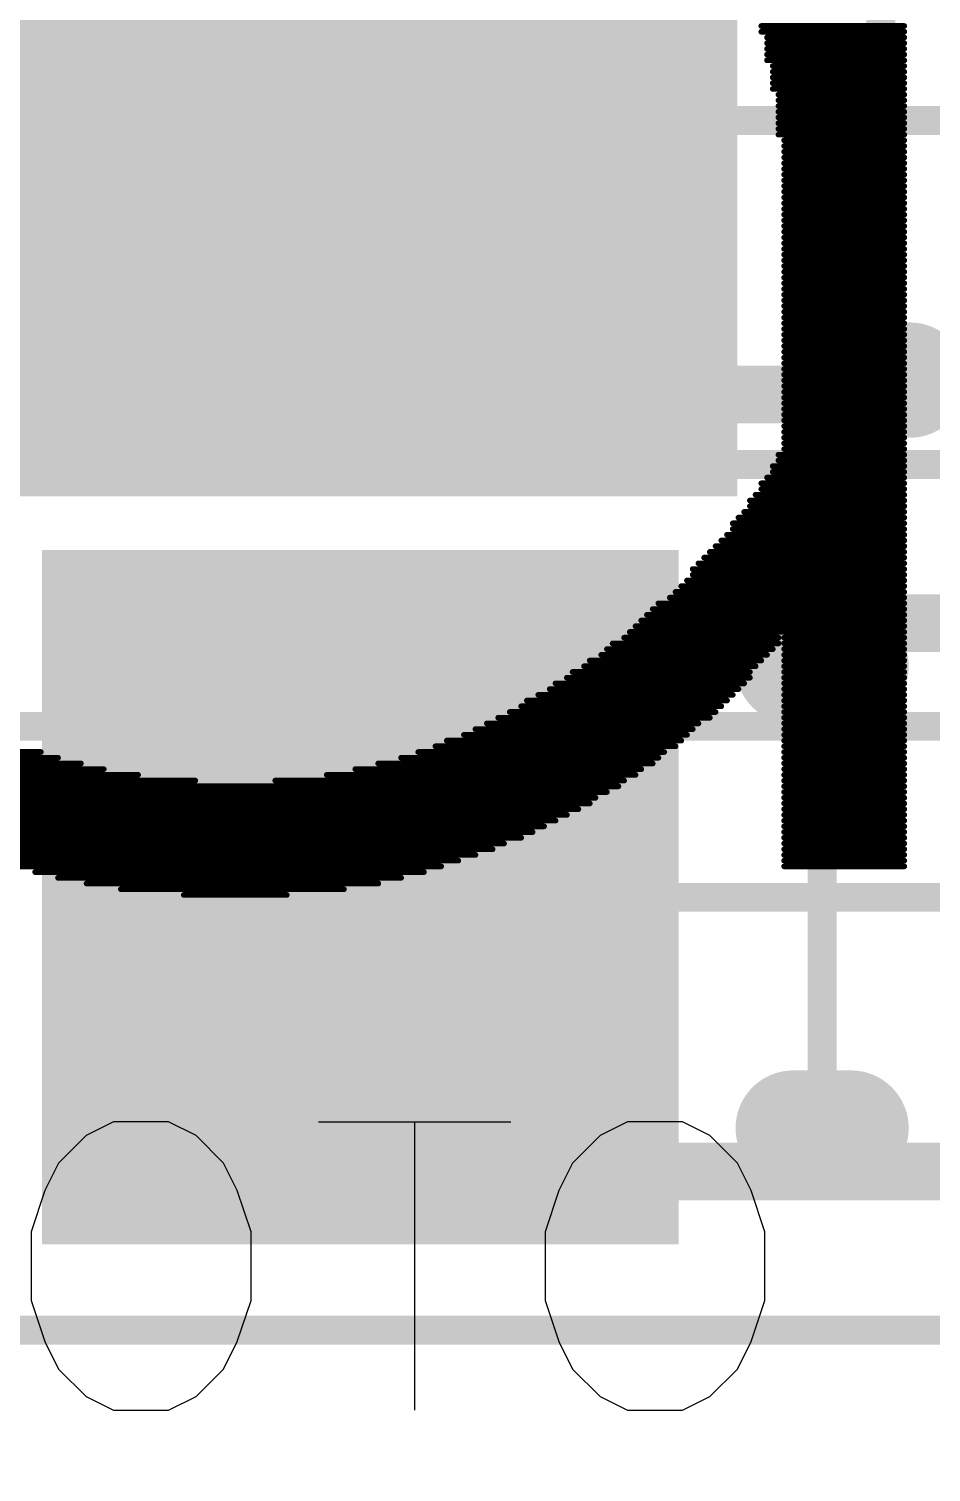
# Model space of a CAD drawing. Header units: millimetres. Extents: x 1.51 to 4.01, y 1.61 to 4.11.
# Drawn here: x 3.1079 to 3.1694, y 3.1358 to 3.2342 of the extents above; entities that cross this region are included whole.
import ezdxf

# ---------------------------------------------------------------- set-up
doc = ezdxf.new("R2010")
doc.units = ezdxf.units.MM
doc.header["$MEASUREMENT"] = 0
for name, color, linetype in [('BottomLayer', 5, 'Continuous'), ('InternalPlane1', 76, 'Continuous'), ('InternalPlane2', 16, 'Continuous'), ('Mechanical1', 6, 'Continuous'), ('Mechanical13', 56, 'Continuous'), ('Mechanical15', 56, 'Continuous'), ('Mechanical3', 76, 'Continuous'), ('TopLayer', 1, 'Continuous'), ('TopOverlay', 2, 'Continuous'), ('TopPaste', 8, 'Continuous'), ('TopSolder', 216, 'Continuous')]:
    doc.layers.add(name, color=color, linetype=linetype)

# ---------------------------------------------------------------- blocks, each defined once
blk = doc.blocks.new('RESC0603_1608__M_9')
at = {"layer": 'Mechanical13', "const_width": 0.003937}
for points in [[(0.033465, 0.018701), (-0.033465, 0.018701)], [(0.033465, 0.018701), (0.033465, -0.018701)]]:
    blk.add_lwpolyline(points, dxfattribs=at)
at = {"layer": 'Mechanical13', "const_width": 0.001969}
blk.add_lwpolyline([(0.03248, 0.018701, 1), (0.034449, 0.018701, 1)], format="xyb", close=True, dxfattribs=at)
blk.add_lwpolyline([(0.03248, 0.018701, 1), (0.034449, 0.018701, 1)], format="xyb", close=True, dxfattribs=at)
at = {"layer": 'Mechanical15', "const_width": 0.001969}
for points in [[(0.076772, 0.041339), (-0.076772, 0.041339)], [(0, 0.018701), (0, -0.018701)], [(0.018701, 0), (-0.018701, 0)]]:
    blk.add_lwpolyline(points, dxfattribs=at)
at = {"layer": 'Mechanical15', "const_width": 0.000984}
for points in [[(-0.000492, 0.018701, 1), (0.000492, 0.018701, 1)], [(0.018209, 0, 1), (0.019193, 0, 1)]]:
    blk.add_lwpolyline(points, format="xyb", close=True, dxfattribs=at)
at = {"layer": 'TopLayer'}
blk.add_solid([(0.057087, -0.021653), (0.057087, 0.021654), (0.01378, -0.021653), (0.01378, 0.021654)], dxfattribs=at)
at = {"layer": 'TopOverlay', "const_width": 0.007874}
blk.add_lwpolyline([(0.001969, 0.017717), (-0.001969, 0.017717)], dxfattribs=at)
at = {"layer": 'TopOverlay', "const_width": 0.003937}
for points in [[(-0.003937, 0.017717, 1), (0, 0.017717, 1)], [(0, 0.017717, 1), (0.003937, 0.017717, 1)]]:
    blk.add_lwpolyline(points, format="xyb", close=True, dxfattribs=at)
at = {"layer": 'TopPaste'}
blk.add_solid([(0.057087, -0.021653), (0.057087, 0.021654), (0.01378, -0.021653), (0.01378, 0.021654)], dxfattribs=at)
at = {"layer": 'TopSolder'}
blk.add_solid([(0.061087, -0.025653), (0.061087, 0.025654), (0.00978, -0.025653), (0.00978, 0.025654)], dxfattribs=at)
blk = doc.blocks.new('CAPC0603_1608_100_N_13')
at = {"layer": 'Mechanical13', "const_width": 0.003937}
for points in [[(-0.034449, 0.018701), (0.034449, 0.018701)], [(-0.034449, -0.018701), (-0.034449, 0.018701)], [(-0.034449, -0.018701), (0.034449, -0.018701)]]:
    blk.add_lwpolyline(points, dxfattribs=at)
at = {"layer": 'Mechanical13', "const_width": 0.001969}
for points in [[(-0.035433, 0.018701, 1), (-0.033465, 0.018701, 1)], [(-0.035433, 0.018701, 1), (-0.033465, 0.018701, 1)], [(-0.035433, -0.018701, 1), (-0.033465, -0.018701, 1)], [(-0.035433, -0.018701, 1), (-0.033465, -0.018701, 1)]]:
    blk.add_lwpolyline(points, format="xyb", close=True, dxfattribs=at)
at = {"layer": 'Mechanical15', "const_width": 0.001969}
for points in [[(-0.059055, 0.029528), (0.059055, 0.029528)], [(0, -0.018701), (0, 0.018701)], [(-0.018701, 0), (0.018701, 0)], [(-0.059055, -0.029528), (0.059055, -0.029528)]]:
    blk.add_lwpolyline(points, dxfattribs=at)
at = {"layer": 'Mechanical15', "const_width": 0.000984}
for points in [[(-0.000492, 0.018701, 1), (0.000492, 0.018701, 1)], [(-0.019193, 0, 1), (-0.018209, 0, 1)], [(-0.000492, -0.018701, 1), (0.000492, -0.018701, 1)]]:
    blk.add_lwpolyline(points, format="xyb", close=True, dxfattribs=at)
at = {"layer": 'TopLayer'}
blk.add_solid([(-0.01378, -0.019685), (-0.01378, 0.019685), (-0.049212, -0.019685), (-0.049212, 0.019685)], dxfattribs=at)
at = {"layer": 'TopOverlay', "const_width": 0.007874}
for points in [[(-0.001968, 0.015748), (0.001969, 0.015748)], [(-0.001968, -0.015748), (0.001969, -0.015748)]]:
    blk.add_lwpolyline(points, dxfattribs=at)
at = {"layer": 'TopOverlay', "const_width": 0.003937}
for points in [[(-0.003937, 0.015748, 1), (0, 0.015748, 1)], [(0, 0.015748, 1), (0.003937, 0.015748, 1)], [(-0.003937, -0.015748, 1), (0, -0.015748, 1)], [(0, -0.015748, 1), (0.003937, -0.015748, 1)]]:
    blk.add_lwpolyline(points, format="xyb", close=True, dxfattribs=at)
at = {"layer": 'TopPaste'}
blk.add_solid([(-0.01378, -0.019685), (-0.01378, 0.019685), (-0.049212, -0.019685), (-0.049212, 0.019685)], dxfattribs=at)
at = {"layer": 'TopSolder'}
blk.add_solid([(-0.009779, -0.023685), (-0.009779, 0.023685), (-0.053213, -0.023685), (-0.053213, 0.023685)], dxfattribs=at)

msp = doc.modelspace()

# ---------------------------------------------------------------- linework, layer by layer
at = {"layer": 'BottomLayer', "const_width": 0.05}
msp.add_lwpolyline([(2.958943, 3.988264, -0.315299), (3.888264, 3.058943)], format="xyb", dxfattribs=at)
at = {"layer": 'InternalPlane1', "const_width": 0.04}
msp.add_lwpolyline([(2.76, 4.090315, -0.414214), (3.990315, 2.86)], format="xyb", dxfattribs=at)
at = {"layer": 'InternalPlane2', "const_width": 0.04}
msp.add_lwpolyline([(2.76, 4.090315, -0.414214), (3.990315, 2.86)], format="xyb", dxfattribs=at)
at = {"layer": 'Mechanical1', "const_width": 0.01}
msp.add_lwpolyline([(3.990315, 2.86, 1), (1.529685, 2.86, 1)], format="xyb", close=True, dxfattribs=at)
at = {"layer": 'Mechanical3', "const_width": 0.03937}
msp.add_lwpolyline([(3.756063, 2.86, 1), (1.763937, 2.86, 1)], format="xyb", close=True, dxfattribs=at)
at = {"layer": 'TopOverlay'}
for p, q in [((3.113674, 3.159681), (3.111799, 3.158744)), ((3.117422, 3.159681), (3.113674, 3.159681)), ((3.119297, 3.158744), (3.117422, 3.159681)), ((3.127638, 3.159681), (3.140758, 3.159681)), ((3.134198, 3.159681), (3.134198, 3.14)), ((3.148724, 3.159681), (3.14685, 3.158744)), ((3.152473, 3.159681), (3.148724, 3.159681)), ((3.154347, 3.158744), (3.152473, 3.159681)), ((3.111799, 3.158744), (3.109925, 3.156869)), ((3.121171, 3.156869), (3.119297, 3.158744)), ((3.14685, 3.158744), (3.144976, 3.156869)), ((3.156222, 3.156869), (3.154347, 3.158744)), ((3.109925, 3.156869), (3.108988, 3.154995)), ((3.122108, 3.154995), (3.121171, 3.156869)), ((3.144976, 3.156869), (3.144038, 3.154995)), ((3.157159, 3.154995), (3.156222, 3.156869)), ((3.108988, 3.154995), (3.108051, 3.152183)), ((3.123045, 3.152183), (3.122108, 3.154995)), ((3.144038, 3.154995), (3.143101, 3.152183)), ((3.158096, 3.152183), (3.157159, 3.154995)), ((3.108051, 3.152183), (3.108051, 3.147497)), ((3.123045, 3.147497), (3.123045, 3.152183)), ((3.143101, 3.152183), (3.143101, 3.147497)), ((3.158096, 3.147497), (3.158096, 3.152183)), ((3.108051, 3.147497), (3.108988, 3.144686)), ((3.122108, 3.144686), (3.123045, 3.147497)), ((3.143101, 3.147497), (3.144038, 3.144686)), ((3.157159, 3.144686), (3.158096, 3.147497)), ((3.108988, 3.144686), (3.109925, 3.142812)), ((3.121171, 3.142812), (3.122108, 3.144686)), ((3.144038, 3.144686), (3.144976, 3.142812)), ((3.156222, 3.142812), (3.157159, 3.144686)), ((3.109925, 3.142812), (3.111799, 3.140937)), ((3.119297, 3.140937), (3.121171, 3.142812)), ((3.144976, 3.142812), (3.14685, 3.140937)), ((3.154347, 3.140937), (3.156222, 3.142812)), ((3.111799, 3.140937), (3.113674, 3.14)), ((3.113674, 3.14), (3.117422, 3.14)), ((3.117422, 3.14), (3.119297, 3.140937)), ((3.14685, 3.140937), (3.148724, 3.14)), ((3.148724, 3.14), (3.152473, 3.14)), ((3.152473, 3.14), (3.154347, 3.140937))]:
    msp.add_line(p, q, dxfattribs=at)
at = {"layer": 'TopOverlay', "const_width": 0.00039}
for points in [[(3.157852, 3.23444), (3.167602, 3.23444)], [(3.157852, 3.23405), (3.167602, 3.23405)], [(3.158242, 3.23366), (3.167602, 3.23366)], [(3.158242, 3.23327), (3.167602, 3.23327)], [(3.158242, 3.23288), (3.167602, 3.23288)], [(3.158242, 3.23249), (3.167602, 3.23249)], [(3.158242, 3.2321), (3.167602, 3.2321)], [(3.158632, 3.23171), (3.167602, 3.23171)], [(3.158632, 3.23132), (3.167602, 3.23132)], [(3.158632, 3.23093), (3.167602, 3.23093)], [(3.158632, 3.23054), (3.167602, 3.23054)], [(3.158632, 3.23015), (3.167602, 3.23015)], [(3.159022, 3.22976), (3.167602, 3.22976)], [(3.159022, 3.22937), (3.167602, 3.22937)], [(3.159022, 3.22898), (3.167602, 3.22898)], [(3.159022, 3.22859), (3.167602, 3.22859)], [(3.159022, 3.2282), (3.167602, 3.2282)], [(3.159022, 3.22781), (3.167602, 3.22781)], [(3.159022, 3.22742), (3.167602, 3.22742)], [(3.159022, 3.22703), (3.167602, 3.22703)], [(3.159412, 3.22664), (3.167602, 3.22664)], [(3.159412, 3.22625), (3.167602, 3.22625)], [(3.159412, 3.22586), (3.167602, 3.22586)], [(3.159412, 3.22547), (3.167602, 3.22547)], [(3.159412, 3.22508), (3.167602, 3.22508)], [(3.159412, 3.22469), (3.167602, 3.22469)], [(3.159412, 3.2243), (3.167602, 3.2243)], [(3.159412, 3.22391), (3.167602, 3.22391)], [(3.159412, 3.22352), (3.167602, 3.22352)], [(3.159412, 3.22313), (3.167602, 3.22313)], [(3.159412, 3.22274), (3.167602, 3.22274)], [(3.159412, 3.22235), (3.167602, 3.22235)], [(3.159412, 3.22196), (3.167602, 3.22196)], [(3.159412, 3.22157), (3.167602, 3.22157)], [(3.159412, 3.22118), (3.167602, 3.22118)], [(3.159412, 3.22079), (3.167602, 3.22079)], [(3.159412, 3.2204), (3.167602, 3.2204)], [(3.159412, 3.22001), (3.167602, 3.22001)], [(3.159412, 3.21962), (3.167602, 3.21962)], [(3.159412, 3.21923), (3.167602, 3.21923)], [(3.159412, 3.21884), (3.167602, 3.21884)], [(3.159412, 3.21845), (3.167602, 3.21845)], [(3.159412, 3.21806), (3.167602, 3.21806)], [(3.159412, 3.21767), (3.167602, 3.21767)], [(3.159412, 3.21728), (3.167602, 3.21728)], [(3.159412, 3.21689), (3.167602, 3.21689)], [(3.159412, 3.2165), (3.167602, 3.2165)], [(3.159412, 3.21611), (3.167602, 3.21611)], [(3.159412, 3.21572), (3.167602, 3.21572)], [(3.159412, 3.21533), (3.167602, 3.21533)], [(3.159412, 3.21494), (3.167602, 3.21494)], [(3.159412, 3.21455), (3.167602, 3.21455)], [(3.159412, 3.21416), (3.167602, 3.21416)], [(3.159412, 3.21377), (3.167602, 3.21377)], [(3.159412, 3.21338), (3.167602, 3.21338)], [(3.159412, 3.21299), (3.167602, 3.21299)], [(3.159412, 3.2126), (3.167602, 3.2126)], [(3.159412, 3.21221), (3.167602, 3.21221)], [(3.159412, 3.21182), (3.167602, 3.21182)], [(3.159412, 3.21143), (3.167602, 3.21143)], [(3.159412, 3.21104), (3.167602, 3.21104)], [(3.159412, 3.21065), (3.167602, 3.21065)], [(3.159412, 3.21026), (3.167602, 3.21026)], [(3.159412, 3.20987), (3.167602, 3.20987)], [(3.159412, 3.20948), (3.167602, 3.20948)], [(3.159412, 3.20909), (3.167602, 3.20909)], [(3.159412, 3.2087), (3.167602, 3.2087)], [(3.159412, 3.20831), (3.167602, 3.20831)], [(3.159412, 3.20792), (3.167602, 3.20792)], [(3.159412, 3.20753), (3.167602, 3.20753)], [(3.159412, 3.20714), (3.167602, 3.20714)], [(3.159412, 3.20675), (3.167602, 3.20675)], [(3.159412, 3.20636), (3.167602, 3.20636)], [(3.159412, 3.20597), (3.167602, 3.20597)], [(3.159022, 3.20519), (3.167602, 3.20519)], [(3.159022, 3.2048), (3.167602, 3.2048)], [(3.159412, 3.20558), (3.167602, 3.20558)], [(3.158632, 3.20441), (3.167602, 3.20441)], [(3.158632, 3.20402), (3.167602, 3.20402)], [(3.157852, 3.20324), (3.167602, 3.20324)], [(3.157852, 3.20285), (3.167602, 3.20285)], [(3.158242, 3.20363), (3.167602, 3.20363)], [(3.157072, 3.20207), (3.167602, 3.20207)], [(3.157462, 3.20246), (3.167602, 3.20246)], [(3.156292, 3.2009), (3.167602, 3.2009)], [(3.156682, 3.20129), (3.167602, 3.20129)], [(3.157072, 3.20168), (3.167602, 3.20168)], [(3.155902, 3.20051), (3.167602, 3.20051)], [(3.155902, 3.20012), (3.167602, 3.20012)], [(3.154732, 3.19895), (3.167602, 3.19895)], [(3.155122, 3.19934), (3.167602, 3.19934)], [(3.155512, 3.19973), (3.167602, 3.19973)], [(3.153952, 3.19817), (3.167602, 3.19817)], [(3.154342, 3.19856), (3.167602, 3.19856)], [(3.153172, 3.19739), (3.167602, 3.19739)], [(3.153172, 3.197), (3.167602, 3.197)], [(3.153562, 3.19778), (3.167602, 3.19778)], [(3.152392, 3.19622), (3.167602, 3.19622)], [(3.152782, 3.19661), (3.167602, 3.19661)], [(3.150832, 3.19505), (3.167602, 3.19505)], [(3.151612, 3.19544), (3.167602, 3.19544)], [(3.152002, 3.19583), (3.167602, 3.19583)], [(3.150052, 3.19427), (3.167602, 3.19427)], [(3.150442, 3.19466), (3.167602, 3.19466)], [(3.148882, 3.1931), (3.167602, 3.1931)], [(3.149272, 3.19349), (3.167602, 3.19349)], [(3.149662, 3.19388), (3.167602, 3.19388)], [(3.147712, 3.19232), (3.159022, 3.19232)], [(3.148492, 3.19271), (3.159022, 3.19271)], [(3.159412, 3.19271), (3.167602, 3.19271)], [(3.159412, 3.19232), (3.167602, 3.19232)], [(3.146152, 3.19115), (3.157852, 3.19115)], [(3.146932, 3.19154), (3.158242, 3.19154)], [(3.147322, 3.19193), (3.158632, 3.19193)], [(3.159412, 3.19193), (3.167602, 3.19193)], [(3.159412, 3.19154), (3.167602, 3.19154)], [(3.159412, 3.19115), (3.167602, 3.19115)], [(3.144982, 3.19037), (3.157072, 3.19037)], [(3.145762, 3.19076), (3.157462, 3.19076)], [(3.159412, 3.19076), (3.167602, 3.19076)], [(3.159412, 3.19037), (3.167602, 3.19037)], [(3.143422, 3.1892), (3.156292, 3.1892)], [(3.143812, 3.18959), (3.156682, 3.18959)], [(3.144592, 3.18998), (3.157072, 3.18998)], [(3.159412, 3.18998), (3.167602, 3.18998)], [(3.159412, 3.18959), (3.167602, 3.18959)], [(3.159412, 3.1892), (3.167602, 3.1892)], [(3.141472, 3.18803), (3.155122, 3.18803)], [(3.141862, 3.18842), (3.155512, 3.18842)], [(3.142642, 3.18881), (3.155902, 3.18881)], [(3.159412, 3.18881), (3.167602, 3.18881)], [(3.159412, 3.18842), (3.167602, 3.18842)], [(3.159412, 3.18803), (3.167602, 3.18803)], [(3.139912, 3.18725), (3.154342, 3.18725)], [(3.140692, 3.18764), (3.154732, 3.18764)], [(3.159412, 3.18764), (3.167602, 3.18764)], [(3.159412, 3.18725), (3.167602, 3.18725)], [(3.137572, 3.18608), (3.152782, 3.18608)], [(3.138352, 3.18647), (3.153172, 3.18647)], [(3.139132, 3.18686), (3.153562, 3.18686)], [(3.159412, 3.18686), (3.167602, 3.18686)], [(3.159412, 3.18647), (3.167602, 3.18647)], [(3.159412, 3.18608), (3.167602, 3.18608)], [(3.135622, 3.1853), (3.152002, 3.1853)], [(3.136402, 3.18569), (3.152392, 3.18569)], [(3.159412, 3.18569), (3.167602, 3.18569)], [(3.159412, 3.1853), (3.167602, 3.1853)], [(3.091942, 3.18491), (3.108712, 3.18491)], [(3.092722, 3.18452), (3.109882, 3.18452)], [(3.093112, 3.18413), (3.111442, 3.18413)], [(3.131722, 3.18413), (3.150442, 3.18413)], [(3.133282, 3.18452), (3.150832, 3.18452)], [(3.134452, 3.18491), (3.151222, 3.18491)], [(3.159412, 3.18491), (3.167602, 3.18491)], [(3.159412, 3.18452), (3.167602, 3.18452)], [(3.159412, 3.18413), (3.167602, 3.18413)], [(3.093502, 3.18374), (3.113002, 3.18374)], [(3.093892, 3.18335), (3.115342, 3.18335)], [(3.128212, 3.18335), (3.149272, 3.18335)], [(3.130162, 3.18374), (3.149662, 3.18374)], [(3.159412, 3.18374), (3.167602, 3.18374)], [(3.159412, 3.18335), (3.167602, 3.18335)], [(3.094672, 3.18296), (3.119242, 3.18296)], [(3.095062, 3.18257), (3.148102, 3.18257)], [(3.095842, 3.18218), (3.147322, 3.18218)], [(3.124702, 3.18296), (3.148492, 3.18296)], [(3.159412, 3.18296), (3.167602, 3.18296)], [(3.159412, 3.18257), (3.167602, 3.18257)], [(3.159412, 3.18218), (3.167602, 3.18218)], [(3.096232, 3.18179), (3.146542, 3.18179)], [(3.097012, 3.1814), (3.146152, 3.1814)], [(3.159412, 3.18179), (3.167602, 3.18179)], [(3.159412, 3.1814), (3.167602, 3.1814)], [(3.097792, 3.18101), (3.145372, 3.18101)], [(3.098182, 3.18062), (3.144592, 3.18062)], [(3.098962, 3.18023), (3.143812, 3.18023)], [(3.159412, 3.18101), (3.167602, 3.18101)], [(3.159412, 3.18062), (3.167602, 3.18062)], [(3.159412, 3.18023), (3.167602, 3.18023)], [(3.099742, 3.17984), (3.143032, 3.17984)], [(3.100522, 3.17945), (3.142252, 3.17945)], [(3.159412, 3.17984), (3.167602, 3.17984)], [(3.159412, 3.17945), (3.167602, 3.17945)], [(3.101302, 3.17906), (3.141472, 3.17906)], [(3.102472, 3.17867), (3.140302, 3.17867)], [(3.103252, 3.17828), (3.139522, 3.17828)], [(3.159412, 3.17906), (3.167602, 3.17906)], [(3.159412, 3.17867), (3.167602, 3.17867)], [(3.159412, 3.17828), (3.167602, 3.17828)], [(3.104422, 3.17789), (3.138352, 3.17789)], [(3.105592, 3.1775), (3.137182, 3.1775)], [(3.159412, 3.17789), (3.167602, 3.17789)], [(3.159412, 3.1775), (3.167602, 3.1775)], [(3.106762, 3.17711), (3.136012, 3.17711)], [(3.108322, 3.17672), (3.134842, 3.17672)], [(3.109882, 3.17633), (3.133282, 3.17633)], [(3.159412, 3.17711), (3.167602, 3.17711)], [(3.111832, 3.17594), (3.131722, 3.17594)], [(3.114172, 3.17555), (3.129382, 3.17555)], [(3.118462, 3.17516), (3.125482, 3.17516)]]:
    msp.add_lwpolyline(points, dxfattribs=at)
at = {"layer": 'TopOverlay', "const_width": 0.000195}
for points in [[(3.157754, 3.23444, 1), (3.157949, 3.23444, 1)], [(3.167505, 3.23444, 1), (3.167699, 3.23444, 1)], [(3.157754, 3.23405, 1), (3.157949, 3.23405, 1)], [(3.158145, 3.23366, 1), (3.158339, 3.23366, 1)], [(3.167505, 3.23405, 1), (3.167699, 3.23405, 1)], [(3.167505, 3.23366, 1), (3.167699, 3.23366, 1)], [(3.158145, 3.23327, 1), (3.158339, 3.23327, 1)], [(3.158145, 3.23288, 1), (3.158339, 3.23288, 1)], [(3.158145, 3.23249, 1), (3.158339, 3.23249, 1)], [(3.167505, 3.23327, 1), (3.167699, 3.23327, 1)], [(3.167505, 3.23288, 1), (3.167699, 3.23288, 1)], [(3.167505, 3.23249, 1), (3.167699, 3.23249, 1)], [(3.158145, 3.2321, 1), (3.158339, 3.2321, 1)], [(3.158535, 3.23171, 1), (3.15873, 3.23171, 1)], [(3.167505, 3.2321, 1), (3.167699, 3.2321, 1)], [(3.167505, 3.23171, 1), (3.167699, 3.23171, 1)], [(3.158535, 3.23132, 1), (3.15873, 3.23132, 1)], [(3.158535, 3.23093, 1), (3.15873, 3.23093, 1)], [(3.158535, 3.23054, 1), (3.15873, 3.23054, 1)], [(3.167505, 3.23132, 1), (3.167699, 3.23132, 1)], [(3.167505, 3.23093, 1), (3.167699, 3.23093, 1)], [(3.167505, 3.23054, 1), (3.167699, 3.23054, 1)], [(3.158535, 3.23015, 1), (3.15873, 3.23015, 1)], [(3.158924, 3.22976, 1), (3.15912, 3.22976, 1)], [(3.167505, 3.23015, 1), (3.167699, 3.23015, 1)], [(3.167505, 3.22976, 1), (3.167699, 3.22976, 1)], [(3.158924, 3.22937, 1), (3.15912, 3.22937, 1)], [(3.158924, 3.22898, 1), (3.15912, 3.22898, 1)], [(3.158924, 3.22859, 1), (3.15912, 3.22859, 1)], [(3.167505, 3.22937, 1), (3.167699, 3.22937, 1)], [(3.167505, 3.22898, 1), (3.167699, 3.22898, 1)], [(3.167505, 3.22859, 1), (3.167699, 3.22859, 1)], [(3.158924, 3.2282, 1), (3.15912, 3.2282, 1)], [(3.158924, 3.22781, 1), (3.15912, 3.22781, 1)], [(3.158924, 3.22742, 1), (3.15912, 3.22742, 1)], [(3.167505, 3.2282, 1), (3.167699, 3.2282, 1)], [(3.167505, 3.22781, 1), (3.167699, 3.22781, 1)], [(3.167505, 3.22742, 1), (3.167699, 3.22742, 1)], [(3.158924, 3.22703, 1), (3.15912, 3.22703, 1)], [(3.159314, 3.22664, 1), (3.159509, 3.22664, 1)], [(3.167505, 3.22703, 1), (3.167699, 3.22703, 1)], [(3.167505, 3.22664, 1), (3.167699, 3.22664, 1)], [(3.159314, 3.22625, 1), (3.159509, 3.22625, 1)], [(3.159314, 3.22586, 1), (3.159509, 3.22586, 1)], [(3.159314, 3.22547, 1), (3.159509, 3.22547, 1)], [(3.167505, 3.22625, 1), (3.167699, 3.22625, 1)], [(3.167505, 3.22586, 1), (3.167699, 3.22586, 1)], [(3.167505, 3.22547, 1), (3.167699, 3.22547, 1)], [(3.159314, 3.22508, 1), (3.159509, 3.22508, 1)], [(3.159314, 3.22469, 1), (3.159509, 3.22469, 1)], [(3.167505, 3.22508, 1), (3.167699, 3.22508, 1)], [(3.167505, 3.22469, 1), (3.167699, 3.22469, 1)], [(3.159314, 3.2243, 1), (3.159509, 3.2243, 1)], [(3.159314, 3.22391, 1), (3.159509, 3.22391, 1)], [(3.159314, 3.22352, 1), (3.159509, 3.22352, 1)], [(3.167505, 3.2243, 1), (3.167699, 3.2243, 1)], [(3.167505, 3.22391, 1), (3.167699, 3.22391, 1)], [(3.167505, 3.22352, 1), (3.167699, 3.22352, 1)], [(3.159314, 3.22313, 1), (3.159509, 3.22313, 1)], [(3.159314, 3.22274, 1), (3.159509, 3.22274, 1)], [(3.167505, 3.22313, 1), (3.167699, 3.22313, 1)], [(3.167505, 3.22274, 1), (3.167699, 3.22274, 1)], [(3.159314, 3.22235, 1), (3.159509, 3.22235, 1)], [(3.159314, 3.22196, 1), (3.159509, 3.22196, 1)], [(3.159314, 3.22157, 1), (3.159509, 3.22157, 1)], [(3.167505, 3.22235, 1), (3.167699, 3.22235, 1)], [(3.167505, 3.22196, 1), (3.167699, 3.22196, 1)], [(3.167505, 3.22157, 1), (3.167699, 3.22157, 1)], [(3.159314, 3.22118, 1), (3.159509, 3.22118, 1)], [(3.159314, 3.22079, 1), (3.159509, 3.22079, 1)], [(3.167505, 3.22118, 1), (3.167699, 3.22118, 1)], [(3.167505, 3.22079, 1), (3.167699, 3.22079, 1)], [(3.159314, 3.2204, 1), (3.159509, 3.2204, 1)], [(3.159314, 3.22001, 1), (3.159509, 3.22001, 1)], [(3.159314, 3.21962, 1), (3.159509, 3.21962, 1)], [(3.167505, 3.2204, 1), (3.167699, 3.2204, 1)], [(3.167505, 3.22001, 1), (3.167699, 3.22001, 1)], [(3.167505, 3.21962, 1), (3.167699, 3.21962, 1)], [(3.159314, 3.21923, 1), (3.159509, 3.21923, 1)], [(3.159314, 3.21884, 1), (3.159509, 3.21884, 1)], [(3.167505, 3.21923, 1), (3.167699, 3.21923, 1)], [(3.167505, 3.21884, 1), (3.167699, 3.21884, 1)], [(3.159314, 3.21845, 1), (3.159509, 3.21845, 1)], [(3.159314, 3.21806, 1), (3.159509, 3.21806, 1)], [(3.159314, 3.21767, 1), (3.159509, 3.21767, 1)], [(3.167505, 3.21845, 1), (3.167699, 3.21845, 1)], [(3.167505, 3.21806, 1), (3.167699, 3.21806, 1)], [(3.167505, 3.21767, 1), (3.167699, 3.21767, 1)], [(3.159314, 3.21728, 1), (3.159509, 3.21728, 1)], [(3.159314, 3.21689, 1), (3.159509, 3.21689, 1)], [(3.167505, 3.21728, 1), (3.167699, 3.21728, 1)], [(3.167505, 3.21689, 1), (3.167699, 3.21689, 1)], [(3.159314, 3.2165, 1), (3.159509, 3.2165, 1)], [(3.159314, 3.21611, 1), (3.159509, 3.21611, 1)], [(3.159314, 3.21572, 1), (3.159509, 3.21572, 1)], [(3.167505, 3.2165, 1), (3.167699, 3.2165, 1)], [(3.167505, 3.21611, 1), (3.167699, 3.21611, 1)], [(3.167505, 3.21572, 1), (3.167699, 3.21572, 1)], [(3.159314, 3.21533, 1), (3.159509, 3.21533, 1)], [(3.159314, 3.21494, 1), (3.159509, 3.21494, 1)], [(3.167505, 3.21533, 1), (3.167699, 3.21533, 1)], [(3.167505, 3.21494, 1), (3.167699, 3.21494, 1)], [(3.159314, 3.21455, 1), (3.159509, 3.21455, 1)], [(3.159314, 3.21416, 1), (3.159509, 3.21416, 1)], [(3.159314, 3.21377, 1), (3.159509, 3.21377, 1)], [(3.167505, 3.21455, 1), (3.167699, 3.21455, 1)], [(3.167505, 3.21416, 1), (3.167699, 3.21416, 1)], [(3.167505, 3.21377, 1), (3.167699, 3.21377, 1)], [(3.159314, 3.21338, 1), (3.159509, 3.21338, 1)], [(3.159314, 3.21299, 1), (3.159509, 3.21299, 1)], [(3.167505, 3.21338, 1), (3.167699, 3.21338, 1)], [(3.167505, 3.21299, 1), (3.167699, 3.21299, 1)], [(3.159314, 3.2126, 1), (3.159509, 3.2126, 1)], [(3.159314, 3.21221, 1), (3.159509, 3.21221, 1)], [(3.159314, 3.21182, 1), (3.159509, 3.21182, 1)], [(3.167505, 3.2126, 1), (3.167699, 3.2126, 1)], [(3.167505, 3.21221, 1), (3.167699, 3.21221, 1)], [(3.167505, 3.21182, 1), (3.167699, 3.21182, 1)], [(3.159314, 3.21143, 1), (3.159509, 3.21143, 1)], [(3.159314, 3.21104, 1), (3.159509, 3.21104, 1)], [(3.167505, 3.21143, 1), (3.167699, 3.21143, 1)], [(3.167505, 3.21104, 1), (3.167699, 3.21104, 1)], [(3.159314, 3.21065, 1), (3.159509, 3.21065, 1)], [(3.159314, 3.21026, 1), (3.159509, 3.21026, 1)], [(3.159314, 3.20987, 1), (3.159509, 3.20987, 1)], [(3.167505, 3.21065, 1), (3.167699, 3.21065, 1)], [(3.167505, 3.21026, 1), (3.167699, 3.21026, 1)], [(3.167505, 3.20987, 1), (3.167699, 3.20987, 1)], [(3.159314, 3.20948, 1), (3.159509, 3.20948, 1)], [(3.159314, 3.20909, 1), (3.159509, 3.20909, 1)], [(3.159314, 3.2087, 1), (3.159509, 3.2087, 1)], [(3.167505, 3.20948, 1), (3.167699, 3.20948, 1)], [(3.167505, 3.20909, 1), (3.167699, 3.20909, 1)], [(3.167505, 3.2087, 1), (3.167699, 3.2087, 1)], [(3.159314, 3.20831, 1), (3.159509, 3.20831, 1)], [(3.159314, 3.20792, 1), (3.159509, 3.20792, 1)], [(3.167505, 3.20831, 1), (3.167699, 3.20831, 1)], [(3.167505, 3.20792, 1), (3.167699, 3.20792, 1)], [(3.159314, 3.20753, 1), (3.159509, 3.20753, 1)], [(3.159314, 3.20714, 1), (3.159509, 3.20714, 1)], [(3.159314, 3.20675, 1), (3.159509, 3.20675, 1)], [(3.167505, 3.20753, 1), (3.167699, 3.20753, 1)], [(3.167505, 3.20714, 1), (3.167699, 3.20714, 1)], [(3.167505, 3.20675, 1), (3.167699, 3.20675, 1)], [(3.159314, 3.20636, 1), (3.159509, 3.20636, 1)], [(3.159314, 3.20597, 1), (3.159509, 3.20597, 1)], [(3.167505, 3.20636, 1), (3.167699, 3.20636, 1)], [(3.167505, 3.20597, 1), (3.167699, 3.20597, 1)], [(3.158924, 3.20519, 1), (3.15912, 3.20519, 1)], [(3.158924, 3.2048, 1), (3.15912, 3.2048, 1)], [(3.159314, 3.20558, 1), (3.159509, 3.20558, 1)], [(3.167505, 3.20558, 1), (3.167699, 3.20558, 1)], [(3.167505, 3.20519, 1), (3.167699, 3.20519, 1)], [(3.167505, 3.2048, 1), (3.167699, 3.2048, 1)], [(3.158535, 3.20441, 1), (3.15873, 3.20441, 1)], [(3.158535, 3.20402, 1), (3.15873, 3.20402, 1)], [(3.167505, 3.20441, 1), (3.167699, 3.20441, 1)], [(3.167505, 3.20402, 1), (3.167699, 3.20402, 1)], [(3.157754, 3.20324, 1), (3.157949, 3.20324, 1)], [(3.157754, 3.20285, 1), (3.157949, 3.20285, 1)], [(3.158145, 3.20363, 1), (3.158339, 3.20363, 1)], [(3.167505, 3.20363, 1), (3.167699, 3.20363, 1)], [(3.167505, 3.20324, 1), (3.167699, 3.20324, 1)], [(3.167505, 3.20285, 1), (3.167699, 3.20285, 1)], [(3.156975, 3.20207, 1), (3.15717, 3.20207, 1)], [(3.157364, 3.20246, 1), (3.15756, 3.20246, 1)], [(3.167505, 3.20246, 1), (3.167699, 3.20246, 1)], [(3.167505, 3.20207, 1), (3.167699, 3.20207, 1)], [(3.156194, 3.2009, 1), (3.156389, 3.2009, 1)], [(3.156585, 3.20129, 1), (3.156779, 3.20129, 1)], [(3.156975, 3.20168, 1), (3.15717, 3.20168, 1)], [(3.167505, 3.20168, 1), (3.167699, 3.20168, 1)], [(3.167505, 3.20129, 1), (3.167699, 3.20129, 1)], [(3.167505, 3.2009, 1), (3.167699, 3.2009, 1)], [(3.155804, 3.20051, 1), (3.156, 3.20051, 1)], [(3.155804, 3.20012, 1), (3.156, 3.20012, 1)], [(3.167505, 3.20051, 1), (3.167699, 3.20051, 1)], [(3.167505, 3.20012, 1), (3.167699, 3.20012, 1)], [(3.154634, 3.19895, 1), (3.154829, 3.19895, 1)], [(3.155025, 3.19934, 1), (3.155219, 3.19934, 1)], [(3.155415, 3.19973, 1), (3.15561, 3.19973, 1)], [(3.167505, 3.19973, 1), (3.167699, 3.19973, 1)], [(3.167505, 3.19934, 1), (3.167699, 3.19934, 1)], [(3.167505, 3.19895, 1), (3.167699, 3.19895, 1)], [(3.153855, 3.19817, 1), (3.15405, 3.19817, 1)], [(3.154244, 3.19856, 1), (3.15444, 3.19856, 1)], [(3.167505, 3.19856, 1), (3.167699, 3.19856, 1)], [(3.167505, 3.19817, 1), (3.167699, 3.19817, 1)], [(3.153074, 3.19739, 1), (3.153269, 3.19739, 1)], [(3.153074, 3.197, 1), (3.153269, 3.197, 1)], [(3.153465, 3.19778, 1), (3.153659, 3.19778, 1)], [(3.167505, 3.19778, 1), (3.167699, 3.19778, 1)], [(3.167505, 3.19739, 1), (3.167699, 3.19739, 1)], [(3.167505, 3.197, 1), (3.167699, 3.197, 1)], [(3.152294, 3.19622, 1), (3.15249, 3.19622, 1)], [(3.152684, 3.19661, 1), (3.15288, 3.19661, 1)], [(3.167505, 3.19661, 1), (3.167699, 3.19661, 1)], [(3.167505, 3.19622, 1), (3.167699, 3.19622, 1)], [(3.150734, 3.19505, 1), (3.15093, 3.19505, 1)], [(3.151515, 3.19544, 1), (3.151709, 3.19544, 1)], [(3.151905, 3.19583, 1), (3.152099, 3.19583, 1)], [(3.167505, 3.19583, 1), (3.167699, 3.19583, 1)], [(3.167505, 3.19544, 1), (3.167699, 3.19544, 1)], [(3.167505, 3.19505, 1), (3.167699, 3.19505, 1)], [(3.149955, 3.19427, 1), (3.150149, 3.19427, 1)], [(3.150345, 3.19466, 1), (3.150539, 3.19466, 1)], [(3.167505, 3.19466, 1), (3.167699, 3.19466, 1)], [(3.167505, 3.19427, 1), (3.167699, 3.19427, 1)], [(3.148785, 3.1931, 1), (3.148979, 3.1931, 1)], [(3.149174, 3.19349, 1), (3.14937, 3.19349, 1)], [(3.149564, 3.19388, 1), (3.14976, 3.19388, 1)], [(3.167505, 3.19388, 1), (3.167699, 3.19388, 1)], [(3.167505, 3.19349, 1), (3.167699, 3.19349, 1)], [(3.167505, 3.1931, 1), (3.167699, 3.1931, 1)], [(3.147614, 3.19232, 1), (3.14781, 3.19232, 1)], [(3.148395, 3.19271, 1), (3.148589, 3.19271, 1)], [(3.158924, 3.19271, 1), (3.15912, 3.19271, 1)], [(3.158924, 3.19232, 1), (3.15912, 3.19232, 1)], [(3.159314, 3.19271, 1), (3.159509, 3.19271, 1)], [(3.159314, 3.19232, 1), (3.159509, 3.19232, 1)], [(3.167505, 3.19271, 1), (3.167699, 3.19271, 1)], [(3.167505, 3.19232, 1), (3.167699, 3.19232, 1)], [(3.146054, 3.19115, 1), (3.14625, 3.19115, 1)], [(3.146835, 3.19154, 1), (3.147029, 3.19154, 1)], [(3.147225, 3.19193, 1), (3.147419, 3.19193, 1)], [(3.157754, 3.19115, 1), (3.157949, 3.19115, 1)], [(3.158145, 3.19154, 1), (3.158339, 3.19154, 1)], [(3.158535, 3.19193, 1), (3.15873, 3.19193, 1)], [(3.159314, 3.19193, 1), (3.159509, 3.19193, 1)], [(3.159314, 3.19154, 1), (3.159509, 3.19154, 1)], [(3.159314, 3.19115, 1), (3.159509, 3.19115, 1)], [(3.167505, 3.19193, 1), (3.167699, 3.19193, 1)], [(3.167505, 3.19154, 1), (3.167699, 3.19154, 1)], [(3.167505, 3.19115, 1), (3.167699, 3.19115, 1)], [(3.144884, 3.19037, 1), (3.14508, 3.19037, 1)], [(3.145665, 3.19076, 1), (3.145859, 3.19076, 1)], [(3.156975, 3.19037, 1), (3.15717, 3.19037, 1)], [(3.157364, 3.19076, 1), (3.15756, 3.19076, 1)], [(3.159314, 3.19076, 1), (3.159509, 3.19076, 1)], [(3.159314, 3.19037, 1), (3.159509, 3.19037, 1)], [(3.167505, 3.19076, 1), (3.167699, 3.19076, 1)], [(3.167505, 3.19037, 1), (3.167699, 3.19037, 1)], [(3.143324, 3.1892, 1), (3.14352, 3.1892, 1)], [(3.143715, 3.18959, 1), (3.143909, 3.18959, 1)], [(3.144494, 3.18998, 1), (3.14469, 3.18998, 1)], [(3.156194, 3.1892, 1), (3.156389, 3.1892, 1)], [(3.156585, 3.18959, 1), (3.156779, 3.18959, 1)], [(3.156975, 3.18998, 1), (3.15717, 3.18998, 1)], [(3.159314, 3.18998, 1), (3.159509, 3.18998, 1)], [(3.159314, 3.18959, 1), (3.159509, 3.18959, 1)], [(3.159314, 3.1892, 1), (3.159509, 3.1892, 1)], [(3.167505, 3.18998, 1), (3.167699, 3.18998, 1)], [(3.167505, 3.18959, 1), (3.167699, 3.18959, 1)], [(3.167505, 3.1892, 1), (3.167699, 3.1892, 1)], [(3.141374, 3.18803, 1), (3.14157, 3.18803, 1)], [(3.141764, 3.18842, 1), (3.14196, 3.18842, 1)], [(3.142545, 3.18881, 1), (3.142739, 3.18881, 1)], [(3.155025, 3.18803, 1), (3.155219, 3.18803, 1)], [(3.155415, 3.18842, 1), (3.15561, 3.18842, 1)], [(3.155804, 3.18881, 1), (3.156, 3.18881, 1)], [(3.159314, 3.18881, 1), (3.159509, 3.18881, 1)], [(3.159314, 3.18842, 1), (3.159509, 3.18842, 1)], [(3.159314, 3.18803, 1), (3.159509, 3.18803, 1)], [(3.167505, 3.18881, 1), (3.167699, 3.18881, 1)], [(3.167505, 3.18842, 1), (3.167699, 3.18842, 1)], [(3.167505, 3.18803, 1), (3.167699, 3.18803, 1)], [(3.139814, 3.18725, 1), (3.14001, 3.18725, 1)], [(3.140595, 3.18764, 1), (3.140789, 3.18764, 1)], [(3.154244, 3.18725, 1), (3.15444, 3.18725, 1)], [(3.154634, 3.18764, 1), (3.154829, 3.18764, 1)], [(3.159314, 3.18764, 1), (3.159509, 3.18764, 1)], [(3.159314, 3.18725, 1), (3.159509, 3.18725, 1)], [(3.167505, 3.18764, 1), (3.167699, 3.18764, 1)], [(3.167505, 3.18725, 1), (3.167699, 3.18725, 1)], [(3.137475, 3.18608, 1), (3.137669, 3.18608, 1)], [(3.138254, 3.18647, 1), (3.13845, 3.18647, 1)], [(3.139035, 3.18686, 1), (3.139229, 3.18686, 1)], [(3.152684, 3.18608, 1), (3.15288, 3.18608, 1)], [(3.153074, 3.18647, 1), (3.153269, 3.18647, 1)], [(3.153465, 3.18686, 1), (3.153659, 3.18686, 1)], [(3.159314, 3.18686, 1), (3.159509, 3.18686, 1)], [(3.159314, 3.18647, 1), (3.159509, 3.18647, 1)], [(3.159314, 3.18608, 1), (3.159509, 3.18608, 1)], [(3.167505, 3.18686, 1), (3.167699, 3.18686, 1)], [(3.167505, 3.18647, 1), (3.167699, 3.18647, 1)], [(3.167505, 3.18608, 1), (3.167699, 3.18608, 1)], [(3.135524, 3.1853, 1), (3.135719, 3.1853, 1)], [(3.136305, 3.18569, 1), (3.1365, 3.18569, 1)], [(3.151905, 3.1853, 1), (3.152099, 3.1853, 1)], [(3.152294, 3.18569, 1), (3.15249, 3.18569, 1)], [(3.159314, 3.18569, 1), (3.159509, 3.18569, 1)], [(3.159314, 3.1853, 1), (3.159509, 3.1853, 1)], [(3.167505, 3.18569, 1), (3.167699, 3.18569, 1)], [(3.167505, 3.1853, 1), (3.167699, 3.1853, 1)], [(3.108614, 3.18491, 1), (3.10881, 3.18491, 1)], [(3.109784, 3.18452, 1), (3.10998, 3.18452, 1)], [(3.111344, 3.18413, 1), (3.11154, 3.18413, 1)], [(3.131625, 3.18413, 1), (3.13182, 3.18413, 1)], [(3.133185, 3.18452, 1), (3.13338, 3.18452, 1)], [(3.134355, 3.18491, 1), (3.134549, 3.18491, 1)], [(3.150345, 3.18413, 1), (3.150539, 3.18413, 1)], [(3.150734, 3.18452, 1), (3.15093, 3.18452, 1)], [(3.151124, 3.18491, 1), (3.15132, 3.18491, 1)], [(3.159314, 3.18491, 1), (3.159509, 3.18491, 1)], [(3.159314, 3.18452, 1), (3.159509, 3.18452, 1)], [(3.159314, 3.18413, 1), (3.159509, 3.18413, 1)], [(3.167505, 3.18491, 1), (3.167699, 3.18491, 1)], [(3.167505, 3.18452, 1), (3.167699, 3.18452, 1)], [(3.167505, 3.18413, 1), (3.167699, 3.18413, 1)], [(3.112904, 3.18374, 1), (3.1131, 3.18374, 1)], [(3.115245, 3.18335, 1), (3.115439, 3.18335, 1)], [(3.128115, 3.18335, 1), (3.128309, 3.18335, 1)], [(3.130065, 3.18374, 1), (3.13026, 3.18374, 1)], [(3.149174, 3.18335, 1), (3.14937, 3.18335, 1)], [(3.149564, 3.18374, 1), (3.14976, 3.18374, 1)], [(3.159314, 3.18374, 1), (3.159509, 3.18374, 1)], [(3.159314, 3.18335, 1), (3.159509, 3.18335, 1)], [(3.167505, 3.18374, 1), (3.167699, 3.18374, 1)], [(3.167505, 3.18335, 1), (3.167699, 3.18335, 1)], [(3.119144, 3.18296, 1), (3.11934, 3.18296, 1)], [(3.124604, 3.18296, 1), (3.124799, 3.18296, 1)], [(3.147225, 3.18218, 1), (3.147419, 3.18218, 1)], [(3.148004, 3.18257, 1), (3.1482, 3.18257, 1)], [(3.148395, 3.18296, 1), (3.148589, 3.18296, 1)], [(3.159314, 3.18296, 1), (3.159509, 3.18296, 1)], [(3.159314, 3.18257, 1), (3.159509, 3.18257, 1)], [(3.159314, 3.18218, 1), (3.159509, 3.18218, 1)], [(3.167505, 3.18296, 1), (3.167699, 3.18296, 1)], [(3.167505, 3.18257, 1), (3.167699, 3.18257, 1)], [(3.167505, 3.18218, 1), (3.167699, 3.18218, 1)], [(3.146054, 3.1814, 1), (3.14625, 3.1814, 1)], [(3.146444, 3.18179, 1), (3.14664, 3.18179, 1)], [(3.159314, 3.18179, 1), (3.159509, 3.18179, 1)], [(3.159314, 3.1814, 1), (3.159509, 3.1814, 1)], [(3.167505, 3.18179, 1), (3.167699, 3.18179, 1)], [(3.167505, 3.1814, 1), (3.167699, 3.1814, 1)], [(3.143715, 3.18023, 1), (3.143909, 3.18023, 1)], [(3.144494, 3.18062, 1), (3.14469, 3.18062, 1)], [(3.145275, 3.18101, 1), (3.145469, 3.18101, 1)], [(3.159314, 3.18101, 1), (3.159509, 3.18101, 1)], [(3.159314, 3.18062, 1), (3.159509, 3.18062, 1)], [(3.159314, 3.18023, 1), (3.159509, 3.18023, 1)], [(3.167505, 3.18101, 1), (3.167699, 3.18101, 1)], [(3.167505, 3.18062, 1), (3.167699, 3.18062, 1)], [(3.167505, 3.18023, 1), (3.167699, 3.18023, 1)], [(3.142155, 3.17945, 1), (3.142349, 3.17945, 1)], [(3.142934, 3.17984, 1), (3.14313, 3.17984, 1)], [(3.159314, 3.17984, 1), (3.159509, 3.17984, 1)], [(3.159314, 3.17945, 1), (3.159509, 3.17945, 1)], [(3.167505, 3.17984, 1), (3.167699, 3.17984, 1)], [(3.167505, 3.17945, 1), (3.167699, 3.17945, 1)], [(3.139425, 3.17828, 1), (3.139619, 3.17828, 1)], [(3.140204, 3.17867, 1), (3.1404, 3.17867, 1)], [(3.141374, 3.17906, 1), (3.14157, 3.17906, 1)], [(3.159314, 3.17906, 1), (3.159509, 3.17906, 1)], [(3.159314, 3.17867, 1), (3.159509, 3.17867, 1)], [(3.159314, 3.17828, 1), (3.159509, 3.17828, 1)], [(3.167505, 3.17906, 1), (3.167699, 3.17906, 1)], [(3.167505, 3.17867, 1), (3.167699, 3.17867, 1)], [(3.167505, 3.17828, 1), (3.167699, 3.17828, 1)], [(3.137084, 3.1775, 1), (3.137279, 3.1775, 1)], [(3.138254, 3.17789, 1), (3.13845, 3.17789, 1)], [(3.159314, 3.17789, 1), (3.159509, 3.17789, 1)], [(3.159314, 3.1775, 1), (3.159509, 3.1775, 1)], [(3.167505, 3.17789, 1), (3.167699, 3.17789, 1)], [(3.167505, 3.1775, 1), (3.167699, 3.1775, 1)], [(3.108224, 3.17672, 1), (3.10842, 3.17672, 1)], [(3.109784, 3.17633, 1), (3.10998, 3.17633, 1)], [(3.133185, 3.17633, 1), (3.13338, 3.17633, 1)], [(3.134745, 3.17672, 1), (3.13494, 3.17672, 1)], [(3.135915, 3.17711, 1), (3.136109, 3.17711, 1)], [(3.159314, 3.17711, 1), (3.159509, 3.17711, 1)], [(3.167505, 3.17711, 1), (3.167699, 3.17711, 1)], [(3.111734, 3.17594, 1), (3.11193, 3.17594, 1)], [(3.114075, 3.17555, 1), (3.114269, 3.17555, 1)], [(3.129284, 3.17555, 1), (3.129479, 3.17555, 1)], [(3.131625, 3.17594, 1), (3.13182, 3.17594, 1)], [(3.118365, 3.17516, 1), (3.118559, 3.17516, 1)], [(3.125385, 3.17516, 1), (3.12558, 3.17516, 1)]]:
    msp.add_lwpolyline(points, format="xyb", close=True, dxfattribs=at)

# ---------------------------------------------------------------- block references
for name, p, rotation in [('RESC0603_1608__M_9', (3.166, 3.228), 180), ('CAPC0603_1608_100_N_13', (3.162, 3.175), 360)]:
    msp.add_blockref(name, p, dxfattribs=dict(rotation=rotation))

doc.saveas('drawing.dxf')
